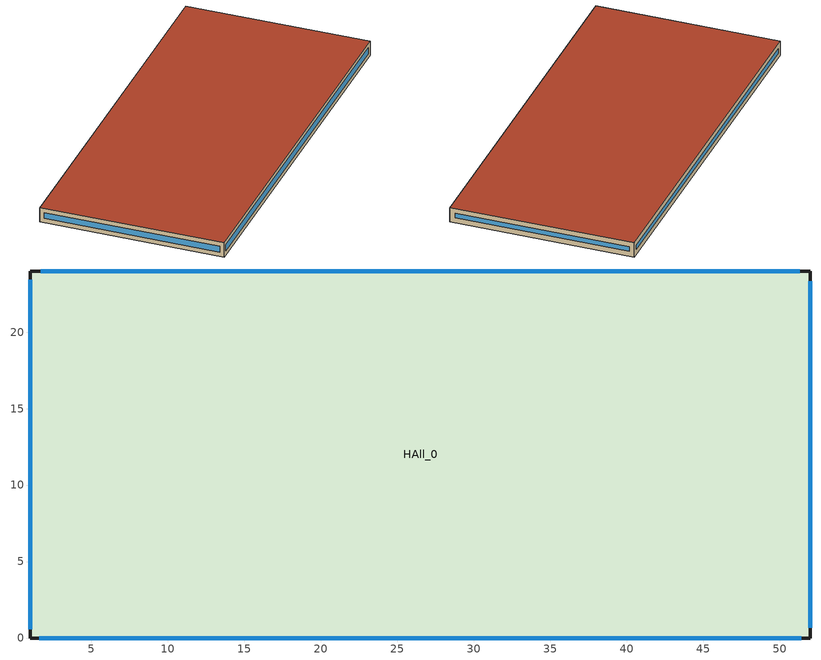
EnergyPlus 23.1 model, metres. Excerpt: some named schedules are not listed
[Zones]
HAll_0
 floor ground (HAll_0:f4UnderGroundSlabCF): 1,0 1,24 52,24 52,0 z0
 wall outside (90.1-2019 Nonresidential CZ 0 Exterior Wall (Mass)): 1,0 52,0 52,24 1,24 1,0 z0:2
 window (90.1-2019 Nonresidential CZ 0 Glazing (Operable)): 1.59,0 51.41,0 z0.59:1.41; 52,0.68 52,23.32 z0.68:1.32; 51.31,24 1.69,24 z0.69:1.31; 1,23.42 1,0.58 z0.58:1.42
 roof outside (90.1-2019 Nonresidential CZ 0 Exterior Roof (Mass)): 1,0 52,0 52,24 1,24 z2
[Site:GroundTemperature:BuildingSurface]
18, 18, 18, 18, 18, 18, 18, 18, 18, 18, 18, 18
[Site:GroundReflectance]
0.2, 0.2, 0.2, 0.2, 0.2, 0.2, 0.2, 0.2, 0.2, 0.2, 0.2, 0.2
[Site:GroundReflectance:SnowModifier]
1, 1
[Site:WeatherStation]
Wind Sensor Height Above Ground {m}=10; Wind Speed Profile Exponent=0.22; Wind Speed Profile Boundary Layer Thickness {m}=370; Air Temperature Sensor Height Above Ground {m}=1.5
[SizingPeriod:WeatherFileConditionType] Use Weather File Daylight Saving Period=No; Use Weather File Rain and Snow Indicators=No
Name | Period Selection | Day Type
Extreme Summer Weather Period for Design | SummerExtreme | SummerDesignDay
Extreme Winter Weather Period for Design | WinterExtreme | WinterDesignDay
[Building]
Building: North Axis {deg}=0; Terrain=Suburbs; Loads Convergence Tolerance Value=0.04; Temperature Convergence Tolerance Value {deltaC}=0.25; Solar Distribution=FullExterior; Maximum Number of Warmup Days=30; Minimum Number of Warmup Days=7
[Construction]
90.1-2019 Nonresidential CZ 0 Exterior Wall (Mass): Stucco_0.025_90.1-2019 Nonresidential CZ 0 Exterior Wall (Mass), Concrete_0.203_90.1-2019 Nonresidential CZ 0 Exterior Wall (Mass), Mineral Wool_0.006340168156952033_90.1-2019 Nonresidential CZ 0 Exterior Wall (Mass), Plaster_0.013_90.1-2019 Nonresidential CZ 0 Exterior Wall (Mass)
90.1-2019 Nonresidential CZ 0 Exterior Roof (Mass): Vaporpermeable Felt_0.003_90.1-2019 Nonresidential CZ 0 Exterior Roof (Mass), XPS Board_0.14713995500631277_90.1-2019 Nonresidential CZ 0 Exterior Roof (Mass), Concrete_0.203_90.1-2019 Nonresidential CZ 0 Exterior Roof (Mass), Acoustic Tile_0.005_90.1-2019 Nonresidential CZ 0 Exterior Roof (Mass)
90.1-2019 Nonresidential CZ 0 Glazing (Operable): 90.1-2019 Nonresidential CZ 0 Glazing (Operable)Window
[Material]
Stucco_0.025_90.1-2019 Nonresidential CZ 0 Exterior Wall (Mass): Roughness=Smooth; @90.1-2019 Nonresidential CZ 0 Exterior Wall (Mass):Stucco-Thickness@ [m]=0.025; @90.1-2019 Nonresidential CZ 0 Exterior Wall (Mass):Stucco-Conductivity@ [W/m-K]=0.72; @90.1-2019 Nonresidential CZ 0 Exterior Wall (Mass):Stucco-Density@ [kg/m3]=1856; @90.1-2019 Nonresidential CZ 0 Exterior Wall (Mass):Stucco-SpecificHeat@ [J/kg-K]=840; @90.1-2019 Nonresidential CZ 0 Exterior Wall (Mass):Stucco-ThermalEmittance@=0.9; @90.1-2019 Nonresidential CZ 0 Exterior Wall (Mass):Stucco-SolarAbsorptance@=0.7; @90.1-2019 Nonresidential CZ 0 Exterior Wall (Mass):Stucco-VisibleAbsorptance@=0.7
Concrete_0.203_90.1-2019 Nonresidential CZ 0 Exterior Wall (Mass): Roughness=Rough; @90.1-2019 Nonresidential CZ 0 Exterior Wall (Mass):Concrete-Thickness@ [m]=0.203; @90.1-2019 Nonresidential CZ 0 Exterior Wall (Mass):Concrete-Conductivity@ [W/m-K]=2; @90.1-2019 Nonresidential CZ 0 Exterior Wall (Mass):Concrete-Density@ [kg/m3]=2400; @90.1-2019 Nonresidential CZ 0 Exterior Wall (Mass):Concrete-SpecificHeat@ [J/kg-K]=950; @90.1-2019 Nonresidential CZ 0 Exterior Wall (Mass):Concrete-ThermalEmittance@=0.9; @90.1-2019 Nonresidential CZ 0 Exterior Wall (Mass):Concrete-SolarAbsorptance@=0.7; @90.1-2019 Nonresidential CZ 0 Exterior Wall (Mass):Concrete-VisibleAbsorptance@=0.7
Mineral Wool_0.006340168156952033_90.1-2019 Nonresidential CZ 0 Exterior Wall (Mass): Roughness=Rough; @90.1-2019 Nonresidential CZ 0 Exterior Wall (Mass):Mineral Wool-Thickness@ [m]=0.00634017; @90.1-2019 Nonresidential CZ 0 Exterior Wall (Mass):Mineral Wool-Conductivity@ [W/m-K]=0.041; @90.1-2019 Nonresidential CZ 0 Exterior Wall (Mass):Mineral Wool-Density@ [kg/m3]=155; @90.1-2019 Nonresidential CZ 0 Exterior Wall (Mass):Mineral Wool-SpecificHeat@ [J/kg-K]=1130; @90.1-2019 Nonresidential CZ 0 Exterior Wall (Mass):Mineral Wool-ThermalEmittance@=0.9; @90.1-2019 Nonresidential CZ 0 Exterior Wall (Mass):Mineral Wool-SolarAbsorptance@=0.7; @90.1-2019 Nonresidential CZ 0 Exterior Wall (Mass):Mineral Wool-VisibleAbsorptance@=0.7
Plaster_0.013_90.1-2019 Nonresidential CZ 0 Exterior Wall (Mass): Roughness=Rough; @90.1-2019 Nonresidential CZ 0 Exterior Wall (Mass):Plaster-Thickness@ [m]=0.013; @90.1-2019 Nonresidential CZ 0 Exterior Wall (Mass):Plaster-Conductivity@ [W/m-K]=1; @90.1-2019 Nonresidential CZ 0 Exterior Wall (Mass):Plaster-Density@ [kg/m3]=2000; @90.1-2019 Nonresidential CZ 0 Exterior Wall (Mass):Plaster-SpecificHeat@ [J/kg-K]=1130; @90.1-2019 Nonresidential CZ 0 Exterior Wall (Mass):Plaster-ThermalEmittance@=0.9; @90.1-2019 Nonresidential CZ 0 Exterior Wall (Mass):Plaster-SolarAbsorptance@=0.7; @90.1-2019 Nonresidential CZ 0 Exterior Wall (Mass):Plaster-VisibleAbsorptance@=0.7
Vaporpermeable Felt_0.003_90.1-2019 Nonresidential CZ 0 Exterior Roof (Mass): Roughness=Rough; @90.1-2019 Nonresidential CZ 0 Exterior Roof (Mass):Vaporpermeable Felt-Thickness@ [m]=0.003; @90.1-2019 Nonresidential CZ 0 Exterior Roof (Mass):Vaporpermeable Felt-Conductivity@ [W/m-K]=0.909091; @90.1-2019 Nonresidential CZ 0 Exterior Roof (Mass):Vaporpermeable Felt-Density@ [kg/m3]=0.5; @90.1-2019 Nonresidential CZ 0 Exterior Roof (Mass):Vaporpermeable Felt-SpecificHeat@ [J/kg-K]=1800; @90.1-2019 Nonresidential CZ 0 Exterior Roof (Mass):Vaporpermeable Felt-ThermalEmittance@=0.9; @90.1-2019 Nonresidential CZ 0 Exterior Roof (Mass):Vaporpermeable Felt-SolarAbsorptance@=0.7; @90.1-2019 Nonresidential CZ 0 Exterior Roof (Mass):Vaporpermeable Felt-VisibleAbsorptance@=0.7
XPS Board_0.14713995500631277_90.1-2019 Nonresidential CZ 0 Exterior Roof (Mass): Roughness=Rough; @90.1-2019 Nonresidential CZ 0 Exterior Roof (Mass):XPS Board-Thickness@ [m]=0.14714; @90.1-2019 Nonresidential CZ 0 Exterior Roof (Mass):XPS Board-Conductivity@ [W/m-K]=0.034; @90.1-2019 Nonresidential CZ 0 Exterior Roof (Mass):XPS Board-Density@ [kg/m3]=35; @90.1-2019 Nonresidential CZ 0 Exterior Roof (Mass):XPS Board-SpecificHeat@ [J/kg-K]=1400; @90.1-2019 Nonresidential CZ 0 Exterior Roof (Mass):XPS Board-ThermalEmittance@=0.9; @90.1-2019 Nonresidential CZ 0 Exterior Roof (Mass):XPS Board-SolarAbsorptance@=0.7; @90.1-2019 Nonresidential CZ 0 Exterior Roof (Mass):XPS Board-VisibleAbsorptance@=0.7
Concrete_0.203_90.1-2019 Nonresidential CZ 0 Exterior Roof (Mass): Roughness=Rough; @90.1-2019 Nonresidential CZ 0 Exterior Roof (Mass):Concrete-Thickness@ [m]=0.203; @90.1-2019 Nonresidential CZ 0 Exterior Roof (Mass):Concrete-Conductivity@ [W/m-K]=2; @90.1-2019 Nonresidential CZ 0 Exterior Roof (Mass):Concrete-Density@ [kg/m3]=2400; @90.1-2019 Nonresidential CZ 0 Exterior Roof (Mass):Concrete-SpecificHeat@ [J/kg-K]=950; @90.1-2019 Nonresidential CZ 0 Exterior Roof (Mass):Concrete-ThermalEmittance@=0.9; @90.1-2019 Nonresidential CZ 0 Exterior Roof (Mass):Concrete-SolarAbsorptance@=0.7; @90.1-2019 Nonresidential CZ 0 Exterior Roof (Mass):Concrete-VisibleAbsorptance@=0.7
Acoustic Tile_0.005_90.1-2019 Nonresidential CZ 0 Exterior Roof (Mass): Roughness=MediumSmooth; @90.1-2019 Nonresidential CZ 0 Exterior Roof (Mass):Acoustic Tile-Thickness@ [m]=0.005; @90.1-2019 Nonresidential CZ 0 Exterior Roof (Mass):Acoustic Tile-Conductivity@ [W/m-K]=0.06; @90.1-2019 Nonresidential CZ 0 Exterior Roof (Mass):Acoustic Tile-Density@ [kg/m3]=368; @90.1-2019 Nonresidential CZ 0 Exterior Roof (Mass):Acoustic Tile-SpecificHeat@ [J/kg-K]=590; @90.1-2019 Nonresidential CZ 0 Exterior Roof (Mass):Acoustic Tile-ThermalEmittance@=0.9; @90.1-2019 Nonresidential CZ 0 Exterior Roof (Mass):Acoustic Tile-SolarAbsorptance@=0.7; @90.1-2019 Nonresidential CZ 0 Exterior Roof (Mass):Acoustic Tile-VisibleAbsorptance@=0.7
[WindowMaterial:SimpleGlazingSystem]
90.1-2019 Nonresidential CZ 0 Glazing (Operable)Window: @90.1-2019 Nonresidential CZ 0 Glazing (Operable)-UValue@=3.52052; @90.1-2019 Nonresidential CZ 0 Glazing (Operable)-SolarHeatGainCoefficient@=0.2; @90.1-2019 Nonresidential CZ 0 Glazing (Operable)-VisibleTransmittance@=0.22
[WindowMaterial:Shade] Solar Reflectance=0.49; Visible reflectance=0.49; Thermal Hemispherical Emissivity=0.9; Infrared Transmittance=0; Top opening multiplier=1; Bottom opening multiplier=1; Left-side opening multiplier=1; Right-side opening multiplier=1; Air flow permeability=0
HAll_0:f0:w0_Shade: @HAll_0:f0:w0-ShadingSystemTransmittanceSolar@=0.5; @HAll_0:f0:w0-ShadingSystemTransmittanceVisible@=0.5; @HAll_0:f0:w0-ShadingThickness@ [m]=0.003; @HAll_0:f0:w0-ShadingConductivity@ [W/m-K]=0.1; @HAll_0:f0:w0-ShadeGlassDistance@ [m]=0.05
HAll_0:f1:w0_Shade: @HAll_0:f1:w0-ShadingSystemTransmittanceSolar@=0.5; @HAll_0:f1:w0-ShadingSystemTransmittanceVisible@=0.5; @HAll_0:f1:w0-ShadingThickness@ [m]=0.003; @HAll_0:f1:w0-ShadingConductivity@ [W/m-K]=0.1; @HAll_0:f1:w0-ShadeGlassDistance@ [m]=0.05
HAll_0:f2:w0_Shade: @HAll_0:f2:w0-ShadingSystemTransmittanceSolar@=0.5; @HAll_0:f2:w0-ShadingSystemTransmittanceVisible@=0.5; @HAll_0:f2:w0-ShadingThickness@ [m]=0.003; @HAll_0:f2:w0-ShadingConductivity@ [W/m-K]=0.1; @HAll_0:f2:w0-ShadeGlassDistance@ [m]=0.05
HAll_0:f3:w0_Shade: @HAll_0:f3:w0-ShadingSystemTransmittanceSolar@=0.5; @HAll_0:f3:w0-ShadingSystemTransmittanceVisible@=0.5; @HAll_0:f3:w0-ShadingThickness@ [m]=0.003; @HAll_0:f3:w0-ShadingConductivity@ [W/m-K]=0.1; @HAll_0:f3:w0-ShadeGlassDistance@ [m]=0.05
[Construction:FfactorGroundFloor]
HAll_0:f4UnderGroundSlabCF: 0.73, 1224, 150
[Zone]
HAll_0: Rotation [deg]=0; Type=1; Multiplier=1; Volume [m3]=2448; Area [m2]=1224; Zone Inside Convection Algorithm=TARP; Zone Outside Convection Algorithm=DOE-2
[People]
People HAll_0: Zone or ZoneList=HAll_0; OccupancySchedule=ApartmentMidRise OCC_APT_SCH; Number of People Calculation Method=People/Area; PeopleDensity [person/m2]=0.033; Fraction Radiant=0.3; Sensible Heat Fraction=AUTOCALCULATE; Activity Level Schedule=HAll_0PeopleActivity; Carbon Dioxide Generation Rate [m3/s-W]=3.82E-08; Enable ASHRAE 55 Comfort Warnings=No; Mean Radiant Temperature Calculation Type=ZoneAveraged; Work Efficiency Schedule=HAll_0WorkEfficiency; Clothing Insulation Calculation Method=DynamicClothingModelASHRAE55; Air Velocity Schedule=AirSpeed 0; Thermal Comfort Model 1 Type=AdaptiveASH55; Thermal Comfort Model 2 Type=Pierce; Thermal Comfort Model 3 Type=Fanger
[ElectricEquipment]
HAll_0 Equipment: Zone or ZoneList=HAll_0; EquipmentAvailibilitySchedule=ApartmentMidRise EQP_APT_SCH; Design Level Calculation Method=Watts/Area; EquipmentPowerDensity [W/m2]=8; Fraction Latent=0; Fraction Radiant=.2; Fraction Lost=0
[Lights]
HAll_0 General lighting: Zone or ZoneList=HAll_0; LightsAvailibilitySchedule=ApartmentMidRise LTG_APT_SCH; Design Level Calculation Method=Watts/Area; LightingPowerDensity [W/m2]=6; Return Air Fraction=0; Fraction Radiant=.42; Fraction Visible=.18; Fraction Replaceable=1
[ZoneVentilation:WindandStackOpenArea]
HAll_0NatVent_Buoy: Zone=HAll_0; Opening Area {m2}=84; Opening Area Fraction Schedule=NatVentAvail_HAll_0; Opening Effectiveness=0; Effective Angle {deg}=0; Height Difference {m}=0.184728; Discharge Coefficient for Opening=0.6; Minimum Indoor Temperature {C}=22; Maximum Indoor Temperature {C}=100; Delta Temperature {deltaC}=1; Minimum Outdoor Temperature {C}=0; Maximum Outdoor Temperature {C}=30; Maximum Wind Speed {m/s}=40
[ZoneInfiltration:DesignFlowRate]
HAll_0Infiltration: Zone or ZoneList=HAll_0; Schedule=On; Design Flow Rate Calculation Method=Flow/ExteriorArea; Flow per Exterior Surface Area [m3/s-m2]=0.00056896; @HAll_0-InfiltrationConstantCoefficient@=1; @HAll_0-InfiltrationTemperatureCoefficient@=0; @HAll_0-InfiltrationWindVelocityCoefficient@=0; @HAll_0-InfiltrationWindVelocitySquaredCoefficient@=0
[WindowShadingControl] Zone=HAll_0; Shading type=ExteriorShade; Shading control is scheduled=Yes; Glare control is active=No; Type of slat angle control=FixedSlatAngle; Setpoint 2=0; Multiple Surface Control Type=Sequential
HAll_0:f0:w0_ShadingControl: @HAll_0:f0:w0-ShadingControlType@=OnIfHighSolarOnWindow; @HAll_0:f0:w0-ShadingSystemAvailibilitySchedule@=AllOn; @HAll_0:f0:w0-ShadingSystemSetPoint@=180; Material name of shading device=HAll_0:f0:w0_Shade; Fenestration Surface 1=HAll_0:f0:w0
HAll_0:f1:w0_ShadingControl: Material name of shading device=HAll_0:f1:w0_Shade; Fenestration Surface 1=HAll_0:f1:w0; @HAll_0:f1:w0-ShadingControlType@=OnIfHighSolarOnWindow; @HAll_0:f1:w0-ShadingSystemAvailibilitySchedule@=AllOn; @HAll_0:f1:w0-ShadingSystemSetPoint@=180
HAll_0:f2:w0_ShadingControl: Material name of shading device=HAll_0:f2:w0_Shade; Fenestration Surface 1=HAll_0:f2:w0; @HAll_0:f2:w0-ShadingControlType@=OnIfHighSolarOnWindow; @HAll_0:f2:w0-ShadingSystemAvailibilitySchedule@=AllOn; @HAll_0:f2:w0-ShadingSystemSetPoint@=180
HAll_0:f3:w0_ShadingControl: Material name of shading device=HAll_0:f3:w0_Shade; Fenestration Surface 1=HAll_0:f3:w0; @HAll_0:f3:w0-ShadingControlType@=OnIfHighSolarOnWindow; @HAll_0:f3:w0-ShadingSystemAvailibilitySchedule@=AllOn; @HAll_0:f3:w0-ShadingSystemSetPoint@=180
[Zone equipment]
HAll_0: HAll_0 Ideal Loads Air
[Sizing:Zone]
HAll_0: Zone Cooling Design Supply Air Temperature Input Method=SupplyAirTemperature; Zone Cooling Design Supply Air Temperature {C}=12; Zone Heating Design Supply Air Temperature Input Method=SupplyAirTemperature; Zone Heating Design Supply Air Temperature {C}=35; Zone Cooling Design Supply Air Humidity Ratio {kgWater/kgDryAir}=0.009; Zone Heating Design Supply Air Humidity Ratio {kgWater/kgDryAir}=0.004; Design Specification Outdoor Air Object=HAll_0MinFreshAir; Zone Heating Sizing Factor=1.15; Zone Cooling Sizing Factor=1.15; Cooling Design Air Flow Method=DesignDay; Heating Design Air Flow Method=DesignDay
[ZoneControl:Thermostat]
HAll_0 Thermostat: Zone or ZoneList=HAll_0; Control Type Schedule=HAll_0_ZoneControlTypeSched; Control 1=Dual Setpoint - Zone HAll_0
[ThermostatSetpoint:DualSetpoint]
Dual Setpoint - Zone HAll_0: Heating Setpoint Temperature Schedule=HAll_0Heating_SP_Sch; Cooling Setpoint Temperature Schedule=HAll_0Cooling_SP_Sch
[DesignSpecification:OutdoorAir]
HAll_0MinFreshAir: Outdoor Air Method=Sum; @HAll_0-MinFreshAirPerson@ [m3/s-person]=0.001; @HAll_0-MinFreshAirArea@ [m3/s-m2]=0.01; MechVentSchedule=AllOn
[Schedule:Constant]
On; AllOn: 1
AirSpeed 0: 0
HAll_0PeopleActivity: Any Number, 125.28
HAll_0WorkEfficiency: Any Number, 0
HAll_0_ZoneControlTypeSched: 4
[Schedule:Year]
ApartmentMidRise OCC_APT_SCH: Fraction, ApartmentMidRise OCC_APT_SCH_0, 1, 1, 1, 7, ApartmentMidRise OCC_APT_SCH_1, 1, 8, 1, 14, ApartmentMidRise OCC_APT_SCH_2, 1, 15, 1, 21, ApartmentMidRise OCC_APT_SCH_3, 1, 22, 1, 28, ApartmentMidRise OCC_APT_SCH_4, 1, 29, 2, 4, ApartmentMidRise OCC_APT_SCH_5, 2, 5, 2, 11, ApartmentMidRise OCC_APT_SCH_6, 2, 12, 2, 18, ApartmentMidRise OCC_APT_SCH_7, 2, 19, 2, 25, ApartmentMidRise OCC_APT_SCH_8, 2, 26, 3, 4, ApartmentMidRise OCC_APT_SCH_9, 3, 5, 3, 11, ApartmentMidRise OCC_APT_SCH_10, 3, 12, 3, 18, ApartmentMidRise OCC_APT_SCH_11, 3, 19, 3, 25, ApartmentMidRise OCC_APT_SCH_12, 3, 26, 4, 1, ApartmentMidRise OCC_APT_SCH_13, 4, 2, 4, 8, ApartmentMidRise OCC_APT_SCH_14, 4, 9, 4, 15, ApartmentMidRise OCC_APT_SCH_15, 4, 16, 4, 22, ApartmentMidRise OCC_APT_SCH_16, 4, 23, 4, 29, ApartmentMidRise OCC_APT_SCH_17, 4, 30, 5, 6, ApartmentMidRise OCC_APT_SCH_18, 5, 7, 5, 13, ApartmentMidRise OCC_APT_SCH_19, 5, 14, 5, 20, ApartmentMidRise OCC_APT_SCH_20, 5, 21, 5, 27, ApartmentMidRise OCC_APT_SCH_21, 5, 28, 6, 3, ApartmentMidRise OCC_APT_SCH_22, 6, 4, 6, 10, ApartmentMidRise OCC_APT_SCH_23, 6, 11, 6, 17, ApartmentMidRise OCC_APT_SCH_24, 6, 18, 6, 24, ApartmentMidRise OCC_APT_SCH_25, 6, 25, 7, 1, ApartmentMidRise OCC_APT_SCH_26, 7, 2, 7, 8, ApartmentMidRise OCC_APT_SCH_27, 7, 9, 7, 15, ApartmentMidRise OCC_APT_SCH_28, 7, 16, 7, 22, ApartmentMidRise OCC_APT_SCH_29, 7, 23, 7, 29, ApartmentMidRise OCC_APT_SCH_30, 7, 30, 8, 5, ApartmentMidRise OCC_APT_SCH_31, 8, 6, 8, 12, ApartmentMidRise OCC_APT_SCH_32, 8, 13, 8, 19, ApartmentMidRise OCC_APT_SCH_33, 8, 20, 8, 26, ApartmentMidRise OCC_APT_SCH_34, 8, 27, 9, 2, ApartmentMidRise OCC_APT_SCH_35, 9, 3, 9, 9, ApartmentMidRise OCC_APT_SCH_36, 9, 10, 9, 16, ApartmentMidRise OCC_APT_SCH_37, 9, 17, 9, 23, ApartmentMidRise OCC_APT_SCH_38, 9, 24, 9, 30, ApartmentMidRise OCC_APT_SCH_39, 10, 1, 10, 7, ApartmentMidRise OCC_APT_SCH_40, 10, 8, 10, 14, ApartmentMidRise OCC_APT_SCH_41, 10, 15, 10, 21, ApartmentMidRise OCC_APT_SCH_42, 10, 22, 10, 28, ApartmentMidRise OCC_APT_SCH_43, 10, 29, 11, 4, ApartmentMidRise OCC_APT_SCH_44, 11, 5, 11, 11, ApartmentMidRise OCC_APT_SCH_45, 11, 12, 11, 18, ApartmentMidRise OCC_APT_SCH_46, 11, 19, 11, 25, ApartmentMidRise OCC_APT_SCH_47, 11, 26, 12, 2, ApartmentMidRise OCC_APT_SCH_48, 12, 3, 12, 9, ApartmentMidRise OCC_APT_SCH_49, 12, 10, 12, 16, ApartmentMidRise OCC_APT_SCH_50, 12, 17, 12, 23, ApartmentMidRise OCC_APT_SCH_51, 12, 24, 12, 30, ApartmentMidRise OCC_APT_SCH_52, 12, 31, 12, 31
ApartmentMidRise LTG_APT_SCH: Fraction, ApartmentMidRise LTG_APT_SCH_0, 1, 1, 1, 7, ApartmentMidRise LTG_APT_SCH_1, 1, 8, 1, 14, ApartmentMidRise LTG_APT_SCH_2, 1, 15, 1, 21, ApartmentMidRise LTG_APT_SCH_3, 1, 22, 1, 28, ApartmentMidRise LTG_APT_SCH_4, 1, 29, 2, 4, ApartmentMidRise LTG_APT_SCH_5, 2, 5, 2, 11, ApartmentMidRise LTG_APT_SCH_6, 2, 12, 2, 18, ApartmentMidRise LTG_APT_SCH_7, 2, 19, 2, 25, ApartmentMidRise LTG_APT_SCH_8, 2, 26, 3, 4, ApartmentMidRise LTG_APT_SCH_9, 3, 5, 3, 11, ApartmentMidRise LTG_APT_SCH_10, 3, 12, 3, 18, ApartmentMidRise LTG_APT_SCH_11, 3, 19, 3, 25, ApartmentMidRise LTG_APT_SCH_12, 3, 26, 4, 1, ApartmentMidRise LTG_APT_SCH_13, 4, 2, 4, 8, ApartmentMidRise LTG_APT_SCH_14, 4, 9, 4, 15, ApartmentMidRise LTG_APT_SCH_15, 4, 16, 4, 22, ApartmentMidRise LTG_APT_SCH_16, 4, 23, 4, 29, ApartmentMidRise LTG_APT_SCH_17, 4, 30, 5, 6, ApartmentMidRise LTG_APT_SCH_18, 5, 7, 5, 13, ApartmentMidRise LTG_APT_SCH_19, 5, 14, 5, 20, ApartmentMidRise LTG_APT_SCH_20, 5, 21, 5, 27, ApartmentMidRise LTG_APT_SCH_21, 5, 28, 6, 3, ApartmentMidRise LTG_APT_SCH_22, 6, 4, 6, 10, ApartmentMidRise LTG_APT_SCH_23, 6, 11, 6, 17, ApartmentMidRise LTG_APT_SCH_24, 6, 18, 6, 24, ApartmentMidRise LTG_APT_SCH_25, 6, 25, 7, 1, ApartmentMidRise LTG_APT_SCH_26, 7, 2, 7, 8, ApartmentMidRise LTG_APT_SCH_27, 7, 9, 7, 15, ApartmentMidRise LTG_APT_SCH_28, 7, 16, 7, 22, ApartmentMidRise LTG_APT_SCH_29, 7, 23, 7, 29, ApartmentMidRise LTG_APT_SCH_30, 7, 30, 8, 5, ApartmentMidRise LTG_APT_SCH_31, 8, 6, 8, 12, ApartmentMidRise LTG_APT_SCH_32, 8, 13, 8, 19, ApartmentMidRise LTG_APT_SCH_33, 8, 20, 8, 26, ApartmentMidRise LTG_APT_SCH_34, 8, 27, 9, 2, ApartmentMidRise LTG_APT_SCH_35, 9, 3, 9, 9, ApartmentMidRise LTG_APT_SCH_36, 9, 10, 9, 16, ApartmentMidRise LTG_APT_SCH_37, 9, 17, 9, 23, ApartmentMidRise LTG_APT_SCH_38, 9, 24, 9, 30, ApartmentMidRise LTG_APT_SCH_39, 10, 1, 10, 7, ApartmentMidRise LTG_APT_SCH_40, 10, 8, 10, 14, ApartmentMidRise LTG_APT_SCH_41, 10, 15, 10, 21, ApartmentMidRise LTG_APT_SCH_42, 10, 22, 10, 28, ApartmentMidRise LTG_APT_SCH_43, 10, 29, 11, 4, ApartmentMidRise LTG_APT_SCH_44, 11, 5, 11, 11, ApartmentMidRise LTG_APT_SCH_45, 11, 12, 11, 18, ApartmentMidRise LTG_APT_SCH_46, 11, 19, 11, 25, ApartmentMidRise LTG_APT_SCH_47, 11, 26, 12, 2, ApartmentMidRise LTG_APT_SCH_48, 12, 3, 12, 9, ApartmentMidRise LTG_APT_SCH_49, 12, 10, 12, 16, ApartmentMidRise LTG_APT_SCH_50, 12, 17, 12, 23, ApartmentMidRise LTG_APT_SCH_51, 12, 24, 12, 30, ApartmentMidRise LTG_APT_SCH_52, 12, 31, 12, 31
ApartmentMidRise EQP_APT_SCH: Fraction, ApartmentMidRise EQP_APT_SCH_0, 1, 1, 1, 7, ApartmentMidRise EQP_APT_SCH_1, 1, 8, 1, 14, ApartmentMidRise EQP_APT_SCH_2, 1, 15, 1, 21, ApartmentMidRise EQP_APT_SCH_3, 1, 22, 1, 28, ApartmentMidRise EQP_APT_SCH_4, 1, 29, 2, 4, ApartmentMidRise EQP_APT_SCH_5, 2, 5, 2, 11, ApartmentMidRise EQP_APT_SCH_6, 2, 12, 2, 18, ApartmentMidRise EQP_APT_SCH_7, 2, 19, 2, 25, ApartmentMidRise EQP_APT_SCH_8, 2, 26, 3, 4, ApartmentMidRise EQP_APT_SCH_9, 3, 5, 3, 11, ApartmentMidRise EQP_APT_SCH_10, 3, 12, 3, 18, ApartmentMidRise EQP_APT_SCH_11, 3, 19, 3, 25, ApartmentMidRise EQP_APT_SCH_12, 3, 26, 4, 1, ApartmentMidRise EQP_APT_SCH_13, 4, 2, 4, 8, ApartmentMidRise EQP_APT_SCH_14, 4, 9, 4, 15, ApartmentMidRise EQP_APT_SCH_15, 4, 16, 4, 22, ApartmentMidRise EQP_APT_SCH_16, 4, 23, 4, 29, ApartmentMidRise EQP_APT_SCH_17, 4, 30, 5, 6, ApartmentMidRise EQP_APT_SCH_18, 5, 7, 5, 13, ApartmentMidRise EQP_APT_SCH_19, 5, 14, 5, 20, ApartmentMidRise EQP_APT_SCH_20, 5, 21, 5, 27, ApartmentMidRise EQP_APT_SCH_21, 5, 28, 6, 3, ApartmentMidRise EQP_APT_SCH_22, 6, 4, 6, 10, ApartmentMidRise EQP_APT_SCH_23, 6, 11, 6, 17, ApartmentMidRise EQP_APT_SCH_24, 6, 18, 6, 24, ApartmentMidRise EQP_APT_SCH_25, 6, 25, 7, 1, ApartmentMidRise EQP_APT_SCH_26, 7, 2, 7, 8, ApartmentMidRise EQP_APT_SCH_27, 7, 9, 7, 15, ApartmentMidRise EQP_APT_SCH_28, 7, 16, 7, 22, ApartmentMidRise EQP_APT_SCH_29, 7, 23, 7, 29, ApartmentMidRise EQP_APT_SCH_30, 7, 30, 8, 5, ApartmentMidRise EQP_APT_SCH_31, 8, 6, 8, 12, ApartmentMidRise EQP_APT_SCH_32, 8, 13, 8, 19, ApartmentMidRise EQP_APT_SCH_33, 8, 20, 8, 26, ApartmentMidRise EQP_APT_SCH_34, 8, 27, 9, 2, ApartmentMidRise EQP_APT_SCH_35, 9, 3, 9, 9, ApartmentMidRise EQP_APT_SCH_36, 9, 10, 9, 16, ApartmentMidRise EQP_APT_SCH_37, 9, 17, 9, 23, ApartmentMidRise EQP_APT_SCH_38, 9, 24, 9, 30, ApartmentMidRise EQP_APT_SCH_39, 10, 1, 10, 7, ApartmentMidRise EQP_APT_SCH_40, 10, 8, 10, 14, ApartmentMidRise EQP_APT_SCH_41, 10, 15, 10, 21, ApartmentMidRise EQP_APT_SCH_42, 10, 22, 10, 28, ApartmentMidRise EQP_APT_SCH_43, 10, 29, 11, 4, ApartmentMidRise EQP_APT_SCH_44, 11, 5, 11, 11, ApartmentMidRise EQP_APT_SCH_45, 11, 12, 11, 18, ApartmentMidRise EQP_APT_SCH_46, 11, 19, 11, 25, ApartmentMidRise EQP_APT_SCH_47, 11, 26, 12, 2, ApartmentMidRise EQP_APT_SCH_48, 12, 3, 12, 9, ApartmentMidRise EQP_APT_SCH_49, 12, 10, 12, 16, ApartmentMidRise EQP_APT_SCH_50, 12, 17, 12, 23, ApartmentMidRise EQP_APT_SCH_51, 12, 24, 12, 30, ApartmentMidRise EQP_APT_SCH_52, 12, 31, 12, 31
NatVentAvail_HAll_0: Fraction, NatVentAvail_HAll_0_0, 1, 1, 1, 7, NatVentAvail_HAll_0_1, 1, 8, 1, 14, NatVentAvail_HAll_0_2, 1, 15, 1, 21, NatVentAvail_HAll_0_3, 1, 22, 1, 28, NatVentAvail_HAll_0_4, 1, 29, 2, 4, NatVentAvail_HAll_0_5, 2, 5, 2, 11, NatVentAvail_HAll_0_6, 2, 12, 2, 18, NatVentAvail_HAll_0_7, 2, 19, 2, 25, NatVentAvail_HAll_0_8, 2, 26, 3, 4, NatVentAvail_HAll_0_9, 3, 5, 3, 11, NatVentAvail_HAll_0_10, 3, 12, 3, 18, NatVentAvail_HAll_0_11, 3, 19, 3, 25, NatVentAvail_HAll_0_12, 3, 26, 4, 1, NatVentAvail_HAll_0_13, 4, 2, 4, 8, NatVentAvail_HAll_0_14, 4, 9, 4, 15, NatVentAvail_HAll_0_15, 4, 16, 4, 22, NatVentAvail_HAll_0_16, 4, 23, 4, 29, NatVentAvail_HAll_0_17, 4, 30, 5, 6, NatVentAvail_HAll_0_18, 5, 7, 5, 13, NatVentAvail_HAll_0_19, 5, 14, 5, 20, NatVentAvail_HAll_0_20, 5, 21, 5, 27, NatVentAvail_HAll_0_21, 5, 28, 6, 3, NatVentAvail_HAll_0_22, 6, 4, 6, 10, NatVentAvail_HAll_0_23, 6, 11, 6, 17, NatVentAvail_HAll_0_24, 6, 18, 6, 24, NatVentAvail_HAll_0_25, 6, 25, 7, 1, NatVentAvail_HAll_0_26, 7, 2, 7, 8, NatVentAvail_HAll_0_27, 7, 9, 7, 15, NatVentAvail_HAll_0_28, 7, 16, 7, 22, NatVentAvail_HAll_0_29, 7, 23, 7, 29, NatVentAvail_HAll_0_30, 7, 30, 8, 5, NatVentAvail_HAll_0_31, 8, 6, 8, 12, NatVentAvail_HAll_0_32, 8, 13, 8, 19, NatVentAvail_HAll_0_33, 8, 20, 8, 26, NatVentAvail_HAll_0_34, 8, 27, 9, 2, NatVentAvail_HAll_0_35, 9, 3, 9, 9, NatVentAvail_HAll_0_36, 9, 10, 9, 16, NatVentAvail_HAll_0_37, 9, 17, 9, 23, NatVentAvail_HAll_0_38, 9, 24, 9, 30, NatVentAvail_HAll_0_39, 10, 1, 10, 7, NatVentAvail_HAll_0_40, 10, 8, 10, 14, NatVentAvail_HAll_0_41, 10, 15, 10, 21, NatVentAvail_HAll_0_42, 10, 22, 10, 28, NatVentAvail_HAll_0_43, 10, 29, 11, 4, NatVentAvail_HAll_0_44, 11, 5, 11, 11, NatVentAvail_HAll_0_45, 11, 12, 11, 18, NatVentAvail_HAll_0_46, 11, 19, 11, 25, NatVentAvail_HAll_0_47, 11, 26, 12, 2, NatVentAvail_HAll_0_48, 12, 3, 12, 9, NatVentAvail_HAll_0_49, 12, 10, 12, 16, NatVentAvail_HAll_0_50, 12, 17, 12, 23, NatVentAvail_HAll_0_51, 12, 24, 12, 30, NatVentAvail_HAll_0_52, 12, 31, 12, 31
[Schedule:Week:Daily]
ApartmentMidRise OCC_APT_SCH_0; ApartmentMidRise OCC_APT_SCH_1; ApartmentMidRise OCC_APT_SCH_2; ApartmentMidRise OCC_APT_SCH_3; ApartmentMidRise OCC_APT_SCH_4; ApartmentMidRise OCC_APT_SCH_5; ApartmentMidRise OCC_APT_SCH_6; ApartmentMidRise OCC_APT_SCH_7; ApartmentMidRise OCC_APT_SCH_8; ApartmentMidRise OCC_APT_SCH_9; ApartmentMidRise OCC_APT_SCH_10; ApartmentMidRise OCC_APT_SCH_11; ApartmentMidRise OCC_APT_SCH_12; ApartmentMidRise OCC_APT_SCH_13; ApartmentMidRise OCC_APT_SCH_14; ApartmentMidRise OCC_APT_SCH_15; ApartmentMidRise OCC_APT_SCH_16; ApartmentMidRise OCC_APT_SCH_17; ApartmentMidRise OCC_APT_SCH_18; ApartmentMidRise OCC_APT_SCH_19; ApartmentMidRise OCC_APT_SCH_20; ApartmentMidRise OCC_APT_SCH_21; ApartmentMidRise OCC_APT_SCH_22; ApartmentMidRise OCC_APT_SCH_23; ApartmentMidRise OCC_APT_SCH_24; ApartmentMidRise OCC_APT_SCH_25; ApartmentMidRise OCC_APT_SCH_26; ApartmentMidRise OCC_APT_SCH_27; ApartmentMidRise OCC_APT_SCH_28; ApartmentMidRise OCC_APT_SCH_29; ApartmentMidRise OCC_APT_SCH_30; ApartmentMidRise OCC_APT_SCH_31; ApartmentMidRise OCC_APT_SCH_32; ApartmentMidRise OCC_APT_SCH_33; ApartmentMidRise OCC_APT_SCH_34; ApartmentMidRise OCC_APT_SCH_35; ApartmentMidRise OCC_APT_SCH_36; ApartmentMidRise OCC_APT_SCH_37; ApartmentMidRise OCC_APT_SCH_38; ApartmentMidRise OCC_APT_SCH_39; ApartmentMidRise OCC_APT_SCH_40; ApartmentMidRise OCC_APT_SCH_41; ApartmentMidRise OCC_APT_SCH_42; ApartmentMidRise OCC_APT_SCH_43; ApartmentMidRise OCC_APT_SCH_44; ApartmentMidRise OCC_APT_SCH_45; ApartmentMidRise OCC_APT_SCH_46; ApartmentMidRise OCC_APT_SCH_47; ApartmentMidRise OCC_APT_SCH_48; ApartmentMidRise OCC_APT_SCH_49; ApartmentMidRise OCC_APT_SCH_50; ApartmentMidRise OCC_APT_SCH_51; ApartmentMidRise OCC_APT_SCH_52: fe21ae2a-573a-4dea-8d4e-e40d009b6d21, fe21ae2a-573a-4dea-8d4e-e40d009b6d21, fe21ae2a-573a-4dea-8d4e-e40d009b6d21, fe21ae2a-573a-4dea-8d4e-e40d009b6d21, fe21ae2a-573a-4dea-8d4e-e40d009b6d21, fe21ae2a-573a-4dea-8d4e-e40d009b6d21, fe21ae2a-573a-4dea-8d4e-e40d009b6d21, fe21ae2a-573a-4dea-8d4e-e40d009b6d21, fe21ae2a-573a-4dea-8d4e-e40d009b6d21, fe21ae2a-573a-4dea-8d4e-e40d009b6d21, fe21ae2a-573a-4dea-8d4e-e40d009b6d21, fe21ae2a-573a-4dea-8d4e-e40d009b6d21
ApartmentMidRise LTG_APT_SCH_0; ApartmentMidRise LTG_APT_SCH_1; ApartmentMidRise LTG_APT_SCH_2; ApartmentMidRise LTG_APT_SCH_3; ApartmentMidRise LTG_APT_SCH_4; ApartmentMidRise LTG_APT_SCH_5; ApartmentMidRise LTG_APT_SCH_6; ApartmentMidRise LTG_APT_SCH_7; ApartmentMidRise LTG_APT_SCH_8; ApartmentMidRise LTG_APT_SCH_9; ApartmentMidRise LTG_APT_SCH_10; ApartmentMidRise LTG_APT_SCH_11; ApartmentMidRise LTG_APT_SCH_12; ApartmentMidRise LTG_APT_SCH_13; ApartmentMidRise LTG_APT_SCH_14; ApartmentMidRise LTG_APT_SCH_15; ApartmentMidRise LTG_APT_SCH_16; ApartmentMidRise LTG_APT_SCH_17; ApartmentMidRise LTG_APT_SCH_18; ApartmentMidRise LTG_APT_SCH_19; ApartmentMidRise LTG_APT_SCH_20; ApartmentMidRise LTG_APT_SCH_21; ApartmentMidRise LTG_APT_SCH_22; ApartmentMidRise LTG_APT_SCH_23; ApartmentMidRise LTG_APT_SCH_24; ApartmentMidRise LTG_APT_SCH_25; ApartmentMidRise LTG_APT_SCH_26; ApartmentMidRise LTG_APT_SCH_27; ApartmentMidRise LTG_APT_SCH_28; ApartmentMidRise LTG_APT_SCH_29; ApartmentMidRise LTG_APT_SCH_30; ApartmentMidRise LTG_APT_SCH_31; ApartmentMidRise LTG_APT_SCH_32; ApartmentMidRise LTG_APT_SCH_33; ApartmentMidRise LTG_APT_SCH_34; ApartmentMidRise LTG_APT_SCH_35; ApartmentMidRise LTG_APT_SCH_36; ApartmentMidRise LTG_APT_SCH_37; ApartmentMidRise LTG_APT_SCH_38; ApartmentMidRise LTG_APT_SCH_39; ApartmentMidRise LTG_APT_SCH_40; ApartmentMidRise LTG_APT_SCH_41; ApartmentMidRise LTG_APT_SCH_42; ApartmentMidRise LTG_APT_SCH_43; ApartmentMidRise LTG_APT_SCH_44; ApartmentMidRise LTG_APT_SCH_45; ApartmentMidRise LTG_APT_SCH_46; ApartmentMidRise LTG_APT_SCH_47; ApartmentMidRise LTG_APT_SCH_48; ApartmentMidRise LTG_APT_SCH_49; ApartmentMidRise LTG_APT_SCH_50; ApartmentMidRise LTG_APT_SCH_51; ApartmentMidRise LTG_APT_SCH_52: 19f61bd9-0ec3-48e3-83f9-aeca46be8bf7, 19f61bd9-0ec3-48e3-83f9-aeca46be8bf7, 19f61bd9-0ec3-48e3-83f9-aeca46be8bf7, 19f61bd9-0ec3-48e3-83f9-aeca46be8bf7, 19f61bd9-0ec3-48e3-83f9-aeca46be8bf7, 19f61bd9-0ec3-48e3-83f9-aeca46be8bf7, 19f61bd9-0ec3-48e3-83f9-aeca46be8bf7, 19f61bd9-0ec3-48e3-83f9-aeca46be8bf7, 19f61bd9-0ec3-48e3-83f9-aeca46be8bf7, 19f61bd9-0ec3-48e3-83f9-aeca46be8bf7, 19f61bd9-0ec3-48e3-83f9-aeca46be8bf7, 19f61bd9-0ec3-48e3-83f9-aeca46be8bf7
ApartmentMidRise EQP_APT_SCH_0; ApartmentMidRise EQP_APT_SCH_1; ApartmentMidRise EQP_APT_SCH_2; ApartmentMidRise EQP_APT_SCH_3; ApartmentMidRise EQP_APT_SCH_4; ApartmentMidRise EQP_APT_SCH_5; ApartmentMidRise EQP_APT_SCH_6; ApartmentMidRise EQP_APT_SCH_7; ApartmentMidRise EQP_APT_SCH_8; ApartmentMidRise EQP_APT_SCH_9; ApartmentMidRise EQP_APT_SCH_10; ApartmentMidRise EQP_APT_SCH_11; ApartmentMidRise EQP_APT_SCH_12; ApartmentMidRise EQP_APT_SCH_13; ApartmentMidRise EQP_APT_SCH_14; ApartmentMidRise EQP_APT_SCH_15; ApartmentMidRise EQP_APT_SCH_16; ApartmentMidRise EQP_APT_SCH_17; ApartmentMidRise EQP_APT_SCH_18; ApartmentMidRise EQP_APT_SCH_19; ApartmentMidRise EQP_APT_SCH_20; ApartmentMidRise EQP_APT_SCH_21; ApartmentMidRise EQP_APT_SCH_22; ApartmentMidRise EQP_APT_SCH_23; ApartmentMidRise EQP_APT_SCH_24; ApartmentMidRise EQP_APT_SCH_25; ApartmentMidRise EQP_APT_SCH_26; ApartmentMidRise EQP_APT_SCH_27; ApartmentMidRise EQP_APT_SCH_28; ApartmentMidRise EQP_APT_SCH_29; ApartmentMidRise EQP_APT_SCH_30; ApartmentMidRise EQP_APT_SCH_31; ApartmentMidRise EQP_APT_SCH_32; ApartmentMidRise EQP_APT_SCH_33; ApartmentMidRise EQP_APT_SCH_34; ApartmentMidRise EQP_APT_SCH_35; ApartmentMidRise EQP_APT_SCH_36; ApartmentMidRise EQP_APT_SCH_37; ApartmentMidRise EQP_APT_SCH_38; ApartmentMidRise EQP_APT_SCH_39; ApartmentMidRise EQP_APT_SCH_40; ApartmentMidRise EQP_APT_SCH_41; ApartmentMidRise EQP_APT_SCH_42; ApartmentMidRise EQP_APT_SCH_43; ApartmentMidRise EQP_APT_SCH_44; ApartmentMidRise EQP_APT_SCH_45; ApartmentMidRise EQP_APT_SCH_46; ApartmentMidRise EQP_APT_SCH_47; ApartmentMidRise EQP_APT_SCH_48; ApartmentMidRise EQP_APT_SCH_49; ApartmentMidRise EQP_APT_SCH_50; ApartmentMidRise EQP_APT_SCH_51; ApartmentMidRise EQP_APT_SCH_52: a5c0b2b1-e3e4-40e0-8530-c138ddb1abe4, a5c0b2b1-e3e4-40e0-8530-c138ddb1abe4, a5c0b2b1-e3e4-40e0-8530-c138ddb1abe4, a5c0b2b1-e3e4-40e0-8530-c138ddb1abe4, a5c0b2b1-e3e4-40e0-8530-c138ddb1abe4, a5c0b2b1-e3e4-40e0-8530-c138ddb1abe4, a5c0b2b1-e3e4-40e0-8530-c138ddb1abe4, a5c0b2b1-e3e4-40e0-8530-c138ddb1abe4, a5c0b2b1-e3e4-40e0-8530-c138ddb1abe4, a5c0b2b1-e3e4-40e0-8530-c138ddb1abe4, a5c0b2b1-e3e4-40e0-8530-c138ddb1abe4, a5c0b2b1-e3e4-40e0-8530-c138ddb1abe4
NatVentAvail_HAll_0_0: 93ebd40a-2a97-4ab6-a55d-ca20091cb7a6, 67c29d89-f48a-4b0c-90ef-24609d9fd51c, 19066f5f-a41e-4fa8-bab0-f5f459ef9c42, 789befa3-777c-4559-b1d3-8e15e9406d78, c683bcad-84d1-49ea-a10b-1153a663f44b, 34638a9d-0aca-41a0-be26-d8e47a0b220d, 632ee26f-cd2d-436e-9514-9f447975f75f, 93ebd40a-2a97-4ab6-a55d-ca20091cb7a6, 93ebd40a-2a97-4ab6-a55d-ca20091cb7a6, 93ebd40a-2a97-4ab6-a55d-ca20091cb7a6, 93ebd40a-2a97-4ab6-a55d-ca20091cb7a6, 93ebd40a-2a97-4ab6-a55d-ca20091cb7a6
NatVentAvail_HAll_0_1: e6e4931a-651c-4fb7-b2f6-16ffa4be3b89, aeff131b-1349-40ec-a8f7-6cb09ff7070a, aafd07e3-76bf-47c0-9756-b7cc402f26dd, 75bbae45-3df8-4e57-9260-afd3d2c628ac, 8d4729d4-d687-4549-af95-408be2d94d61, a38b87a5-c22e-46b9-a955-faf8647c5e97, 2ca09c59-971f-44ee-b10d-87587fd23988, e6e4931a-651c-4fb7-b2f6-16ffa4be3b89, e6e4931a-651c-4fb7-b2f6-16ffa4be3b89, e6e4931a-651c-4fb7-b2f6-16ffa4be3b89, e6e4931a-651c-4fb7-b2f6-16ffa4be3b89, e6e4931a-651c-4fb7-b2f6-16ffa4be3b89
NatVentAvail_HAll_0_2: a5c15b5e-b8a7-4e58-9a38-5a21d41750ab, 6fb2e667-6f6b-439c-bf35-9ed3ebe9807d, 8d4729d4-d687-4549-af95-408be2d94d61, 0e3659e4-0a02-4070-b477-65b86ce3dc99, 67c29d89-f48a-4b0c-90ef-24609d9fd51c, 7f056769-9008-4bb7-8aab-3326494e88d8, f4cc6a4c-e771-4acf-9c07-9ef87f666b56, a5c15b5e-b8a7-4e58-9a38-5a21d41750ab, a5c15b5e-b8a7-4e58-9a38-5a21d41750ab, a5c15b5e-b8a7-4e58-9a38-5a21d41750ab, a5c15b5e-b8a7-4e58-9a38-5a21d41750ab, a5c15b5e-b8a7-4e58-9a38-5a21d41750ab
NatVentAvail_HAll_0_3: b58f7813-998f-4a9f-8064-60bbbb7f62c3, 449787ab-5cec-4b6b-9747-0bc84dbbb3a9, 49679507-0bce-4ca7-825a-5c4611551041, 7feb6bd6-4430-487b-8676-0fa32a61846a, 763f397c-6479-4a05-a060-9732200774ed, 93ebd40a-2a97-4ab6-a55d-ca20091cb7a6, 60acc3f5-57d3-4467-8e00-1fed38f7869c, b58f7813-998f-4a9f-8064-60bbbb7f62c3, b58f7813-998f-4a9f-8064-60bbbb7f62c3, b58f7813-998f-4a9f-8064-60bbbb7f62c3, b58f7813-998f-4a9f-8064-60bbbb7f62c3, b58f7813-998f-4a9f-8064-60bbbb7f62c3
NatVentAvail_HAll_0_4: 88be1670-eb0c-4e2f-a662-ae10bbaf13f5, 3108ea5f-9f1c-4c25-8044-580762565d74, 40b152af-a0f1-4b30-91d0-bc82cd80340d, bcb2f1c1-7dc6-422c-892e-7273bba46121, 8d706ec3-14e0-43c6-98ed-9b989bf6d515, 8c345436-e56f-431c-9498-6b058a3b3f23, 3108ea5f-9f1c-4c25-8044-580762565d74, 88be1670-eb0c-4e2f-a662-ae10bbaf13f5, 88be1670-eb0c-4e2f-a662-ae10bbaf13f5, 88be1670-eb0c-4e2f-a662-ae10bbaf13f5, 88be1670-eb0c-4e2f-a662-ae10bbaf13f5, 88be1670-eb0c-4e2f-a662-ae10bbaf13f5
NatVentAvail_HAll_0_5: 3e1243f4-a124-49e2-a3ba-b95d05860376, 3009efc9-07eb-4658-8093-69638a13fa1a, e7b5be2d-7061-4b94-adb5-1b92a23c8c1b, ce086908-cdc6-424d-8531-0e742d986dbf, ce9492a6-5489-448f-ad24-0a1fbcec6b4d, 3aa74308-4517-4f81-a8c8-b0925516be18, 20ea0a51-eeb8-4113-98f9-ff7d2163e5ec, 3e1243f4-a124-49e2-a3ba-b95d05860376, 3e1243f4-a124-49e2-a3ba-b95d05860376, 3e1243f4-a124-49e2-a3ba-b95d05860376, 3e1243f4-a124-49e2-a3ba-b95d05860376, 3e1243f4-a124-49e2-a3ba-b95d05860376
NatVentAvail_HAll_0_6: eae60048-357c-4f9c-9e4c-7ac910496d15, 2225ce4e-53f0-44dc-97b0-3076fc913c50, 46f891be-c4f3-4c23-8559-367312e5b8dd, dec50187-f504-42df-b7e9-d31b8adbc321, b8c6f148-6092-4e72-8fd7-ab444866aa55, c054a4e9-925d-4a48-9fe3-1d66725b1736, 80f3272a-f064-4ff7-9a4d-399364c496c4, eae60048-357c-4f9c-9e4c-7ac910496d15, eae60048-357c-4f9c-9e4c-7ac910496d15, eae60048-357c-4f9c-9e4c-7ac910496d15, eae60048-357c-4f9c-9e4c-7ac910496d15, eae60048-357c-4f9c-9e4c-7ac910496d15
NatVentAvail_HAll_0_7: 60b4a27d-03c4-4b1f-8b7b-9443caa0b8f0, 358d13c0-e3da-4103-9153-12ba46c7c83d, 74671dc6-5c22-4e6b-9425-c8f9996fa69b, 56a16b0b-a5a7-4f88-9749-e501e96b394b, 2fbe56fe-fc25-4fcd-9e53-b26dfd591de8, ecdea82c-cea4-4e8c-9206-f0e8911bc85e, aaf96867-e3fc-4f58-af1e-232c59a9aaec, 60b4a27d-03c4-4b1f-8b7b-9443caa0b8f0, 60b4a27d-03c4-4b1f-8b7b-9443caa0b8f0, 60b4a27d-03c4-4b1f-8b7b-9443caa0b8f0, 60b4a27d-03c4-4b1f-8b7b-9443caa0b8f0, 60b4a27d-03c4-4b1f-8b7b-9443caa0b8f0
NatVentAvail_HAll_0_8: 6a60916c-6817-42c7-9194-d2080e2dabd5, 477ffad1-11a4-47f7-80f3-3c42f28a7853, 6a5f22a6-bf4d-4c0e-b768-fbf08168f0fe, a1e9ef72-45d1-47cc-a331-0146b4c2731f, 59f4e53b-df6a-45bb-8dd3-ea83d2737dde, edebfddc-99f5-4192-9ade-89f67ea778e8, 5837e614-1e3d-4c60-9498-f857a12420e6, 6a60916c-6817-42c7-9194-d2080e2dabd5, 6a60916c-6817-42c7-9194-d2080e2dabd5, 6a60916c-6817-42c7-9194-d2080e2dabd5, 6a60916c-6817-42c7-9194-d2080e2dabd5, 6a60916c-6817-42c7-9194-d2080e2dabd5
NatVentAvail_HAll_0_9: 28e25f92-bb52-4e3b-abba-79e78901e122, 9f90a84c-5742-4783-a1ac-9f3dca705007, 5837e614-1e3d-4c60-9498-f857a12420e6, 15c6f179-20ac-49d8-ad6c-6d62c62a0455, eb609a10-f6c4-4fe0-96c9-3da43817cf43, b7ed7383-7525-4a20-b88b-ad10c6f1cbeb, 5dbb3712-759c-4134-af7a-24eb733d47e9, 28e25f92-bb52-4e3b-abba-79e78901e122, 28e25f92-bb52-4e3b-abba-79e78901e122, 28e25f92-bb52-4e3b-abba-79e78901e122, 28e25f92-bb52-4e3b-abba-79e78901e122, 28e25f92-bb52-4e3b-abba-79e78901e122
NatVentAvail_HAll_0_10: dc0ce246-d024-4696-a6d2-3b454f8ea416, 5837e614-1e3d-4c60-9498-f857a12420e6, 658062ae-0a1b-47b3-80a8-48cbb76f63f0, e64ece34-1a8f-40e5-b626-e3a5360c84f2, a539bf3b-2039-4f93-8bf7-629a347be986, 0982ee26-0264-4d83-b765-a2cddbaa54dc, 1bbe7815-c537-4632-9cca-503f6ec544e8, dc0ce246-d024-4696-a6d2-3b454f8ea416, dc0ce246-d024-4696-a6d2-3b454f8ea416, dc0ce246-d024-4696-a6d2-3b454f8ea416, dc0ce246-d024-4696-a6d2-3b454f8ea416, dc0ce246-d024-4696-a6d2-3b454f8ea416
NatVentAvail_HAll_0_11: 5837e614-1e3d-4c60-9498-f857a12420e6, e9252d05-5a8b-4d85-8fd9-a1fb99710775, 657a7428-95e6-43a5-a6b3-855395e107a5, e1f031c7-eb71-4fe6-92ee-d31d7435e0fd, b8b3f389-4888-4205-a80c-e7cdaff372ac, d960e617-87c7-4536-8610-a5efa335a450, d594f1d4-8445-4461-96e9-8ecfc2183ac6, 5837e614-1e3d-4c60-9498-f857a12420e6, 5837e614-1e3d-4c60-9498-f857a12420e6, 5837e614-1e3d-4c60-9498-f857a12420e6, 5837e614-1e3d-4c60-9498-f857a12420e6, 5837e614-1e3d-4c60-9498-f857a12420e6
NatVentAvail_HAll_0_12: 4b47e6da-3c9d-48b7-a675-eed2239aeb25, cab2c740-bc75-4796-b5d9-a5753cca01ba, 3921add2-168f-4a51-9fb5-d59c867fd68d, 44cee73f-c3e5-4f36-aca9-a512271b085a, 5f067e2d-d7b5-408c-bb53-699cdaabafae, 49e0bb83-4e0b-465a-aefd-fd599f213df4, f9db734e-894a-4c26-bc2b-520e2d563e41, 4b47e6da-3c9d-48b7-a675-eed2239aeb25, 4b47e6da-3c9d-48b7-a675-eed2239aeb25, 4b47e6da-3c9d-48b7-a675-eed2239aeb25, 4b47e6da-3c9d-48b7-a675-eed2239aeb25, 4b47e6da-3c9d-48b7-a675-eed2239aeb25
NatVentAvail_HAll_0_13: a88e80a5-4f0e-4670-9d1b-eb5f5e1605cc, 7ec6e4b4-2ac7-4281-a157-8d6fcd1eb682, 0d89b15f-52db-45be-8485-f60701cd53c0, bdc72944-06d8-40f7-9c91-184836bd2ffa, 4a3a66ae-c1f3-450e-94d8-550f170a83cd, 7950039c-adce-4507-84c3-f4496777e42c, b03e4308-9491-4a75-a446-8e82eb612186, a88e80a5-4f0e-4670-9d1b-eb5f5e1605cc, a88e80a5-4f0e-4670-9d1b-eb5f5e1605cc, a88e80a5-4f0e-4670-9d1b-eb5f5e1605cc, a88e80a5-4f0e-4670-9d1b-eb5f5e1605cc, a88e80a5-4f0e-4670-9d1b-eb5f5e1605cc
NatVentAvail_HAll_0_14: 68fab65b-b681-4e34-9e5d-d6b8b258d31c, 419018e5-0c85-4f05-a90f-0c0166601475, 7c4fd9ea-b5ff-4d46-be28-ab68921900b3, d386de43-0c8e-47ce-ac35-7b4bd6fe4db0, d2f282af-94ef-496e-9d9d-195df736606a, 4104d877-8748-4476-be20-61b267bfe621, f57e88a6-08ec-4947-ac4f-d3d1959a6edb, 68fab65b-b681-4e34-9e5d-d6b8b258d31c, 68fab65b-b681-4e34-9e5d-d6b8b258d31c, 68fab65b-b681-4e34-9e5d-d6b8b258d31c, 68fab65b-b681-4e34-9e5d-d6b8b258d31c, 68fab65b-b681-4e34-9e5d-d6b8b258d31c
NatVentAvail_HAll_0_15: ba0a16fa-ed60-455d-98d0-62b38cc54974, a43975a3-d871-4ad0-bbc7-dce25719333c, 55c9fe6b-6dce-4f11-8c0c-4a564d0348b3, 5f3c5c3e-04b9-42a0-a665-2cdc0a8a1c2a, f9b3bdee-e905-42cf-a968-de07a1eb9536, eb1c8010-8559-40df-be6a-f28d96f0c60e, b142b829-a4c8-4eeb-9cf1-240ed61b126b, ba0a16fa-ed60-455d-98d0-62b38cc54974, ba0a16fa-ed60-455d-98d0-62b38cc54974, ba0a16fa-ed60-455d-98d0-62b38cc54974, ba0a16fa-ed60-455d-98d0-62b38cc54974, ba0a16fa-ed60-455d-98d0-62b38cc54974
NatVentAvail_HAll_0_16: 6eae5cef-d5db-4521-bfe1-863b9dc69101, 415d91e0-09ca-4116-94b6-152998118f3e, 208f853c-e9cb-479c-95a6-349c18528107, 4c7e2b57-735c-489d-8f85-9beb0e16d5e7, 7f59565e-432a-4309-b9b9-049abcbc4329, 92febc35-c7f1-4293-b1cb-781e93e88555, 9a75fdcd-bbaa-4c6d-936a-f6223671b5b5, 6eae5cef-d5db-4521-bfe1-863b9dc69101, 6eae5cef-d5db-4521-bfe1-863b9dc69101, 6eae5cef-d5db-4521-bfe1-863b9dc69101, 6eae5cef-d5db-4521-bfe1-863b9dc69101, 6eae5cef-d5db-4521-bfe1-863b9dc69101
